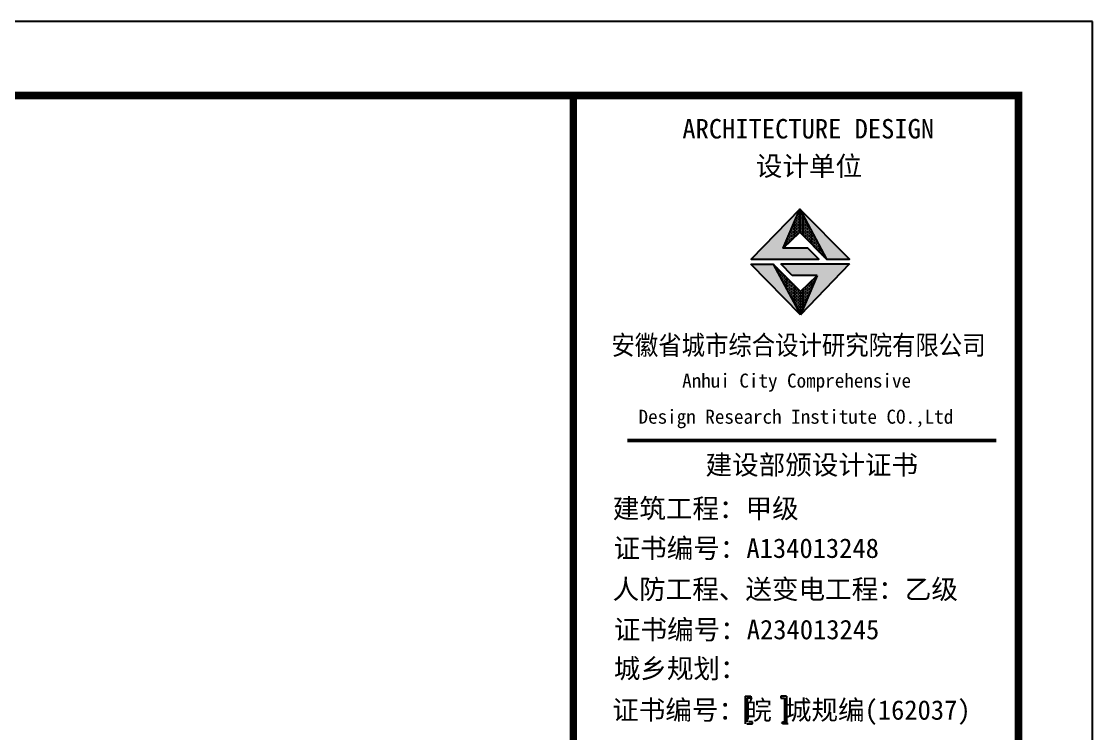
# Model space of a CAD drawing. Extents: x 69728788 to 150676229, y 15322671 to 43663798.
# Drawn here: x 75332686 to 75349314, y 19497270 to 19508321 of the extents above; entities that cross this region are included whole.
import ezdxf

# ---------------------------------------------------------------- set-up
doc = ezdxf.new("R2010")
doc.units = 0
doc.header["$LTSCALE"] = 1000
doc.header["$MEASUREMENT"] = 0
doc.layers.add('PUB_TITLE', color=4, linetype='CONTINUOUS')
doc.layers.add('图框', color=253, linetype='CONTINUOUS')
doc.styles.add('黑体', font='simhei.ttf', dxfattribs={"width": 0.6, "height": 4.3})

msp = doc.modelspace()

# ---------------------------------------------------------------- hatches: boundary and pattern name
at = {"layer": '图框'}
for color, points in [(1, [(75344509, 19504801.8), (75344770.8, 19505409), (75344016, 19504633.2), (75345067, 19504633.2), (75344892.6, 19504801.8)]), (1, [(75345183.2, 19504630), (75345539, 19504630), (75344770.8, 19505409)]), (1, [(75344476.7, 19504557.5), (75344648.3, 19504377.4), (75345037.1, 19504377.4), (75344781, 19503769.3), (75345539.6, 19504557.5)]), (1, [(75344356.3, 19504555.1), (75344007.4, 19504555.1), (75344781, 19503769.3)]), (4, [(75343951.2, 19497820.6), (75344010.2, 19497820.6), (75344010.2, 19497850.1), (75343983, 19497850.1), (75343919.5, 19497850.1), (75343919.5, 19497421.8), (75343983, 19497421.8), (75344010.2, 19497421.8), (75344010.2, 19497451.3), (75343951.2, 19497451.3)]), (4, [(75344532, 19497451.3), (75344473, 19497451.3), (75344473, 19497421.8), (75344500.2, 19497421.8), (75344563.7, 19497421.8), (75344563.7, 19497850.1), (75344500.2, 19497850.1), (75344473, 19497850.1), (75344473, 19497820.6), (75344532, 19497820.6)])]:
    msp.add_hatch(color=color, dxfattribs=at).paths.add_polyline_path(points)
h = msp.add_hatch(dxfattribs=at)
h.set_pattern_fill('DOTS', color=256, scale=345, style=0)
h.set_pattern_definition([(360, (72723503.561, 20495616.36), (10.78125, 21.5625), [0, -21.5625])])
h.paths.add_polyline_path([(75344781, 19503769.3), (75344781, 19504131.5), (75344356.3, 19504555.1)])
h.paths.add_polyline_path([(75345037.1, 19504377.4), (75344781, 19504131.5), (75344781, 19503769.3)])
h.paths.add_polyline_path([(75344770.8, 19505409), (75344770.8, 19505051.9), (75345183.2, 19504630)])
h.paths.add_polyline_path([(75344770.8, 19505051.9), (75344770.8, 19505409), (75344509, 19504801.8)])

# ---------------------------------------------------------------- linework, layer by layer
at = {"layer": 'PUB_TITLE'}
msp.add_lwpolyline([(75107584.3, 19440010.9), (75349314.3, 19440010.9), (75349314.3, 19508320.9), (75107584.3, 19508320.9)], close=True, dxfattribs=at)
at = {"layer": 'PUB_TITLE', "const_width": 115}
msp.add_lwpolyline([(75110459.3, 19441160.9), (75348164.3, 19441160.9), (75348164.3, 19507170.9), (75110459.3, 19507170.9)], close=True, dxfattribs=at)
at = {"layer": '图框'}
for p, q in [((75344509, 19504801.8), (75344770.8, 19505409)), ((75344770.8, 19505409), (75345183.2, 19504630)), ((75344476.7, 19504557.5), (75345539.6, 19504557.5)), ((75344648.3, 19504377.4), (75344476.7, 19504557.5)), ((75345539.6, 19504557.5), (75344781, 19503769.3)), ((75344781, 19503769.3), (75344007.4, 19504555.1)), ((75344007.4, 19504555.1), (75344356.3, 19504555.1)), ((75344781, 19503769.3), (75344007.4, 19504555.1)), ((75344007.4, 19504555.1), (75344356.3, 19504555.1)), ((75344007.4, 19504555.1), (75344356.3, 19504555.1)), ((75344781, 19504131.5), (75344356.3, 19504555.1)), ((75345037.1, 19504377.4), (75344648.3, 19504377.4)), ((75344781, 19504131.5), (75345037.1, 19504377.4)), ((75345037.1, 19504377.4), (75344781, 19503769.3)), ((75344781, 19503769.3), (75344781, 19504131.5)), ((75344781, 19503769.3), (75344781, 19504131.5)), ((75344781, 19503769.3), (75344781, 19504131.5))]:
    msp.add_line(p, q, dxfattribs=at)
at = {"layer": '图框', "color": 1}
for p, q in [((75344781, 19503769.3), (75344007.4, 19504555.1)), ((75344356.3, 19504555.1), (75344781, 19503769.3))]:
    msp.add_line(p, q, dxfattribs=at)
at = {"layer": '图框', "color": 4}
for p, q in [((75343919.5, 19497850.1), (75343983, 19497850.1)), ((75343919.5, 19497850.1), (75343919.5, 19497421.8)), ((75344010.2, 19497820.6), (75343951.2, 19497820.6)), ((75343951.2, 19497820.6), (75343951.2, 19497451.3)), ((75343983, 19497850.1), (75344010.2, 19497850.1)), ((75344010.2, 19497850.1), (75344010.2, 19497820.6)), ((75344500.2, 19497850.1), (75344473, 19497850.1)), ((75344473, 19497850.1), (75344473, 19497820.6)), ((75344473, 19497820.6), (75344532, 19497820.6)), ((75344563.7, 19497850.1), (75344500.2, 19497850.1)), ((75344532, 19497820.6), (75344532, 19497451.3)), ((75344563.7, 19497850.1), (75344563.7, 19497421.8)), ((75343945.9, 19497421.8), (75344009.4, 19497421.8)), ((75344036.6, 19497451.3), (75343977.6, 19497451.3)), ((75344009.4, 19497421.8), (75344036.6, 19497421.8)), ((75344036.6, 19497421.8), (75344036.6, 19497451.3)), ((75344499.4, 19497421.8), (75344499.4, 19497451.3)), ((75344499.4, 19497451.3), (75344558.4, 19497451.3)), ((75344526.6, 19497421.8), (75344499.4, 19497421.8)), ((75344590.2, 19497421.8), (75344526.6, 19497421.8))]:
    msp.add_line(p, q, dxfattribs=at)
for points, const_width in [([(75348164.3, 19441160.9), (75341253.6, 19441160.9), (75341253.6, 19507170.9), (75348164.3, 19507170.9)], 113.4), ([(75348164.3, 19441160.9), (75341253.6, 19441160.9), (75341253.6, 19507170.9), (75348164.3, 19507170.9)], 113.4), ([(75342091.7, 19501816.5), (75347818.7, 19501816.5)], 57.3)]:
    msp.add_lwpolyline(points, dxfattribs=dict(at, const_width=const_width))
at = {"layer": '图框'}
for points in [[(75344892.6, 19504801.8), (75344509, 19504801.8), (75344770.8, 19505051.9), (75345183.2, 19504630), (75345539, 19504630), (75344770.8, 19505409), (75344016, 19504633.2), (75345067, 19504633.2), (75344892.6, 19504801.8)], [(75344770.8, 19505409), (75344770.8, 19505051.9)]]:
    msp.add_lwpolyline(points, dxfattribs=at)

# ---------------------------------------------------------------- texts
at = {"layer": '图框', "color": 4, "style": '黑体'}
for s, height, p in [('ARCHITECTURE DESIGN', 302.386, (75342946.1, 19506504.2)), ('设计单位', 302.39, (75344086.2, 19505925.1)), ('Anhui City Comprehensive ', 217.626, (75342943.1, 19502638.2)), (' Design Research Institute CO.,Ltd', 217.626, (75342118.1, 19502078.1)), ('建设部颁设计证书', 302.39, (75343305.5, 19501289.1)), (' 建筑工程：甲级', 302.39, (75341659.5, 19500611.4)), ('证书编号：A134013248', 302.386, (75341878.3, 19499995.3)), ('人防工程、送变电工程：乙级', 302.386, (75341862.4, 19499358.5)), ('证书编号：A234013245', 302.386, (75341883.8, 19498732.7)), ('城乡规划：', 302.39, (75341881.6, 19498128.6)), ('证书编号：皖 城规编(162037)', 302.386, (75341857.4, 19497484.4))]:
    msp.add_text(s, height=height, dxfattribs=at).set_placement(p)
at = {"layer": '图框', "color": 4, "style": '黑体', "width": 0.88}
msp.add_text('安徽省城市综合设计研究院有限公司', height=302.386, dxfattribs=at).set_placement((75341845.8, 19503146.4))

doc.saveas('drawing.dxf')
